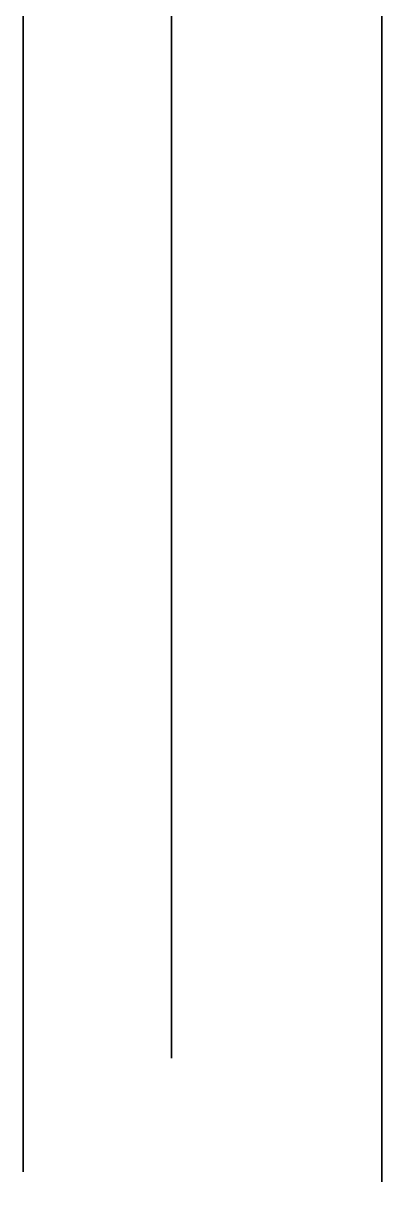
# Model space of a CAD drawing. Extents: x 0 to 420, y 0 to 297.
# Drawn here: x 80.88 to 95.38, y 70.32 to 117.12 of the extents above; entities that cross this region are included whole.
import ezdxf

# ---------------------------------------------------------------- set-up
doc = ezdxf.new("R2010")
doc.units = 0
doc.layers.add('VISIBLE', color=7, linetype='CONTINUOUS')

msp = doc.modelspace()

# ---------------------------------------------------------------- linework, layer by layer
at = {"layer": 'VISIBLE'}
for p, q in [((86.8816, 115.3176), (86.8816, 118.2683)), ((86.8816, 118.2683), (86.8816, 116.7948)), ((80.8816, 117.0993), (80.8816, 117.7453)), ((80.8816, 117.7453), (80.8816, 112.3155)), ((80.8816, 115.9389), (80.8816, 117.673)), ((80.8816, 117.673), (80.8816, 115.9389)), ((80.8816, 117.673), (80.8816, 115.9457)), ((80.8816, 115.9389), (80.8816, 117.6662)), ((86.8816, 117.8566), (86.8816, 115.3176)), ((95.3816, 117.7976), (95.3816, 115.3669)), ((95.3816, 117.7453), (95.3816, 117.0993)), ((95.3816, 115.9143), (95.3816, 117.7453)), ((95.3816, 117.7453), (95.3816, 112.3155)), ((80.8816, 113.092), (80.8816, 117.0993)), ((86.8816, 117.1449), (86.8816, 114.9019)), ((86.8816, 116.8994), (86.8816, 117.1449)), ((86.8816, 117.1449), (86.8816, 112.3155)), ((95.3816, 115.3669), (95.3816, 117.2904)), ((95.3816, 117.0993), (95.3816, 114.1465)), ((95.3816, 113.092), (95.3816, 117.0993)), ((86.8816, 112.3155), (86.8816, 116.8994)), ((86.8816, 116.7948), (86.8816, 115.3176)), ((86.8816, 115.7293), (86.8816, 116.7948)), ((80.8816, 115.9457), (80.8816, 115.9389)), ((80.8816, 114.1428), (80.8816, 115.9389)), ((80.8816, 115.9389), (80.8816, 114.1428)), ((80.8816, 115.9389), (80.8816, 114.1498)), ((80.8816, 115.9319), (80.8816, 115.9389)), ((80.8816, 114.1428), (80.8816, 115.9319)), ((86.8816, 115.3176), (86.8816, 115.7293)), ((95.3816, 112.3155), (95.3816, 115.9143)), ((86.8816, 112.3155), (86.8816, 115.3176)), ((86.8816, 115.3176), (86.8816, 113.8184)), ((86.8816, 115.3176), (86.8816, 114.8987)), ((95.3816, 115.3669), (95.3816, 112.3155)), ((95.3816, 113.808), (95.3816, 115.3669)), ((95.3816, 115.0539), (95.3816, 115.3669)), ((86.8816, 114.9019), (86.8816, 114.133)), ((86.8816, 114.8987), (86.8816, 112.3155)), ((80.8816, 114.1498), (80.8816, 114.1428)), ((80.8816, 112.3155), (80.8816, 114.1428)), ((80.8816, 114.1428), (80.8816, 112.3155)), ((80.8816, 114.1428), (80.8816, 112.3226)), ((80.8816, 114.1357), (80.8816, 114.1428)), ((80.8816, 112.3155), (80.8816, 114.1357)), ((86.8816, 114.133), (86.8816, 112.561)), ((86.8816, 112.3155), (86.8816, 114.133)), ((86.8816, 113.8184), (86.8816, 112.3155)), ((86.8816, 112.7344), (86.8816, 113.8184)), ((95.3816, 114.1465), (95.3816, 113.092)), ((95.3816, 112.757), (95.3816, 113.808)), ((80.8816, 112.5009), (80.8816, 113.092)), ((95.3816, 113.092), (95.3816, 112.5009)), ((80.8816, 112.3155), (80.8816, 112.5009)), ((86.8816, 112.3155), (86.8816, 112.7344)), ((86.8816, 112.561), (86.8816, 112.3155)), ((95.3816, 112.3155), (95.3816, 112.757)), ((95.3816, 112.5009), (95.3816, 112.3155)), ((80.8816, 112.3226), (80.8816, 112.3155)), ((80.8816, 112.3155), (80.8816, 106.8856)), ((80.8816, 111.6694), (80.8816, 112.3155)), ((80.8816, 112.3155), (80.8816, 110.4881)), ((80.8816, 110.4881), (80.8816, 112.3155)), ((80.8816, 112.3083), (80.8816, 112.3155)), ((80.8816, 112.3155), (80.8816, 110.4952)), ((80.8816, 110.4881), (80.8816, 112.3083)), ((86.8816, 112.0699), (86.8816, 112.3155)), ((86.8816, 112.3155), (86.8816, 110.0724)), ((86.8816, 112.3155), (86.8816, 107.486)), ((86.8816, 109.3134), (86.8816, 112.3155)), ((86.8816, 112.3155), (86.8816, 110.8163)), ((86.8816, 112.3155), (86.8816, 111.8966)), ((86.8816, 107.486), (86.8816, 112.0699)), ((86.8816, 111.8966), (86.8816, 109.3134)), ((95.3816, 110.4844), (95.3816, 112.3155)), ((95.3816, 112.3155), (95.3816, 106.8334)), ((95.3816, 112.3155), (95.3816, 106.8856)), ((95.3816, 112.3155), (95.3816, 111.6694)), ((95.3816, 111.8083), (95.3816, 112.3155)), ((80.8816, 107.6622), (80.8816, 111.6694)), ((95.3816, 109.8848), (95.3816, 111.8083)), ((95.3816, 111.6694), (95.3816, 108.7166)), ((95.3816, 107.6622), (95.3816, 111.6694)), ((80.8816, 110.4952), (80.8816, 110.4881)), ((80.8816, 110.4881), (80.8816, 108.692)), ((80.8816, 108.692), (80.8816, 110.4881)), ((80.8816, 110.4811), (80.8816, 110.4881)), ((80.8816, 110.4881), (80.8816, 108.699)), ((80.8816, 108.692), (80.8816, 110.4811)), ((86.8816, 110.8163), (86.8816, 109.3134)), ((86.8816, 109.7323), (86.8816, 110.8163)), ((95.3816, 106.8856), (95.3816, 110.4844)), ((86.8816, 110.0724), (86.8816, 109.3035)), ((86.8816, 109.3134), (86.8816, 109.7323)), ((95.3816, 108.3259), (95.3816, 109.8848)), ((86.8816, 106.3626), (86.8816, 109.3134)), ((86.8816, 109.3134), (86.8816, 107.8399)), ((86.8816, 109.3134), (86.8816, 108.9016)), ((86.8816, 109.3035), (86.8816, 107.7315)), ((86.8816, 107.486), (86.8816, 109.3035)), ((80.8816, 108.699), (80.8816, 108.692)), ((80.8816, 108.692), (80.8816, 106.9579)), ((80.8816, 106.9579), (80.8816, 108.692)), ((80.8816, 108.6852), (80.8816, 108.692)), ((80.8816, 108.692), (80.8816, 106.9647)), ((80.8816, 106.9579), (80.8816, 108.6852)), ((86.8816, 108.9016), (86.8816, 106.3626)), ((95.3816, 108.7166), (95.3816, 107.6622)), ((95.3816, 107.2749), (95.3816, 108.3259)), ((80.8816, 107.071), (80.8816, 107.6622)), ((86.8816, 107.8399), (86.8816, 106.3626)), ((86.8816, 106.7743), (86.8816, 107.8399)), ((86.8816, 107.7315), (86.8816, 107.486)), ((95.3816, 107.6622), (95.3816, 107.071)), ((86.8816, 107.2446), (86.8816, 107.486)), ((86.8816, 107.486), (86.8816, 105.2813)), ((86.8816, 107.486), (86.8816, 102.7392)), ((86.8816, 102.7392), (86.8816, 107.2446)), ((95.3816, 106.8334), (95.3816, 107.2749)), ((80.8816, 106.8856), (80.8816, 107.071)), ((80.8816, 106.9647), (80.8816, 106.9579)), ((80.8816, 106.9579), (80.8816, 105.3155)), ((80.8816, 105.3155), (80.8816, 106.9579)), ((80.8816, 106.9515), (80.8816, 106.9579)), ((80.8816, 106.9579), (80.8816, 105.3219)), ((80.8816, 105.3155), (80.8816, 106.9515)), ((80.8816, 106.8856), (80.8816, 101.5486)), ((80.8816, 106.2506), (80.8816, 106.8856)), ((86.8816, 106.3626), (86.8816, 106.7743)), ((95.3816, 107.071), (95.3816, 106.8856)), ((95.3816, 105.0859), (95.3816, 106.8856)), ((95.3816, 106.8856), (95.3816, 101.5486)), ((95.3816, 106.8856), (95.3816, 106.2506)), ((95.3816, 106.8334), (95.3816, 103.8342)), ((95.3816, 106.3349), (95.3816, 106.8334)), ((86.8816, 103.5137), (86.8816, 106.3626)), ((86.8816, 106.3626), (86.8816, 104.94)), ((86.8816, 106.3626), (86.8816, 105.9651)), ((95.3816, 104.4443), (95.3816, 106.3349)), ((80.8816, 102.3119), (80.8816, 106.2506)), ((86.8816, 105.9651), (86.8816, 103.5137)), ((95.3816, 106.2506), (95.3816, 103.3483)), ((95.3816, 102.3119), (95.3816, 106.2506)), ((80.8816, 105.3219), (80.8816, 105.3155)), ((80.8816, 105.3155), (80.8816, 103.7928)), ((80.8816, 103.7928), (80.8816, 105.3155)), ((80.8816, 105.3095), (80.8816, 105.3155)), ((80.8816, 105.3155), (80.8816, 103.7988)), ((80.8816, 103.7928), (80.8816, 105.3095)), ((86.8816, 105.2813), (86.8816, 104.5256)), ((86.8816, 104.94), (86.8816, 103.5137)), ((86.8816, 103.9113), (86.8816, 104.94)), ((95.3816, 101.5486), (95.3816, 105.0859)), ((86.8816, 104.5256), (86.8816, 102.9805)), ((86.8816, 102.7392), (86.8816, 104.5256)), ((95.3816, 102.9121), (95.3816, 104.4443)), ((86.8816, 103.5137), (86.8816, 103.9113)), ((80.8816, 103.7988), (80.8816, 103.7928)), ((80.8816, 103.7928), (80.8816, 102.416)), ((80.8816, 102.416), (80.8816, 103.7928)), ((80.8816, 103.7874), (80.8816, 103.7928)), ((80.8816, 103.7928), (80.8816, 102.4213)), ((80.8816, 102.416), (80.8816, 103.7874)), ((86.8816, 100.8155), (86.8816, 103.5137)), ((86.8816, 103.5137), (86.8816, 102.1663)), ((86.8816, 103.5137), (86.8816, 103.1372)), ((95.3816, 103.8342), (95.3816, 101.4451)), ((86.8816, 103.1372), (86.8816, 100.8155)), ((86.8816, 102.9805), (86.8816, 102.7392)), ((95.3816, 103.3483), (95.3816, 102.3119)), ((86.8816, 102.5061), (86.8816, 102.7392)), ((86.8816, 102.7392), (86.8816, 100.6106)), ((86.8816, 102.7392), (86.8816, 98.1562)), ((95.3816, 101.879), (95.3816, 102.9121)), ((80.8816, 102.4213), (80.8816, 102.416)), ((80.8816, 102.416), (80.8816, 101.2085)), ((80.8816, 101.2085), (80.8816, 102.416)), ((80.8816, 102.4112), (80.8816, 102.416)), ((80.8816, 102.416), (80.8816, 101.2132)), ((80.8816, 101.2085), (80.8816, 102.4112)), ((80.8816, 101.7309), (80.8816, 102.3119)), ((86.8816, 98.1562), (86.8816, 102.5061)), ((86.8816, 102.1663), (86.8816, 100.8155)), ((86.8816, 101.192), (86.8816, 102.1663)), ((95.3816, 102.3119), (95.3816, 101.7309)), ((80.8816, 101.5486), (80.8816, 101.7309)), ((95.3816, 101.4451), (95.3816, 101.879)), ((95.3816, 101.7309), (95.3816, 101.5486)), ((80.8816, 101.5486), (80.8816, 96.3958)), ((80.8816, 100.9355), (80.8816, 101.5486)), ((80.8816, 101.2132), (80.8816, 101.2085)), ((80.8816, 101.2085), (80.8816, 100.1911)), ((80.8816, 100.1911), (80.8816, 101.2085)), ((80.8816, 101.2045), (80.8816, 101.2085)), ((80.8816, 101.2085), (80.8816, 100.1951)), ((80.8816, 100.1911), (80.8816, 101.2045)), ((86.8816, 100.8155), (86.8816, 101.192)), ((95.3816, 99.811), (95.3816, 101.5486)), ((95.3816, 101.5486), (95.3816, 96.3958)), ((95.3816, 101.5486), (95.3816, 100.9355)), ((95.3816, 101.4451), (95.3816, 98.5493)), ((95.3816, 100.9638), (95.3816, 101.4451)), ((80.8816, 97.1328), (80.8816, 100.9355)), ((86.8816, 98.3139), (86.8816, 100.8155)), ((86.8816, 100.8155), (86.8816, 99.5663)), ((86.8816, 100.8155), (86.8816, 100.4664)), ((95.3816, 99.1384), (95.3816, 100.9638)), ((95.3816, 100.9355), (95.3816, 98.1334)), ((95.3816, 97.1328), (95.3816, 100.9355)), ((80.8816, 100.1951), (80.8816, 100.1911)), ((80.8816, 100.1911), (80.8816, 99.3811)), ((80.8816, 99.3811), (80.8816, 100.1911)), ((80.8816, 100.1879), (80.8816, 100.1911)), ((80.8816, 100.1911), (80.8816, 99.3843)), ((80.8816, 99.3811), (80.8816, 100.1879)), ((86.8816, 100.6106), (86.8816, 99.8809)), ((86.8816, 100.4664), (86.8816, 98.3139)), ((86.8816, 99.8809), (86.8816, 98.3892)), ((86.8816, 98.1562), (86.8816, 99.8809)), ((95.3816, 96.3958), (95.3816, 99.811)), ((80.8816, 99.3843), (80.8816, 99.3811)), ((80.8816, 99.3811), (80.8816, 98.7925)), ((80.8816, 98.7925), (80.8816, 99.3811)), ((80.8816, 99.3788), (80.8816, 99.3811)), ((80.8816, 99.3811), (80.8816, 98.7948)), ((80.8816, 98.7925), (80.8816, 99.3788)), ((86.8816, 99.5663), (86.8816, 98.3139)), ((86.8816, 98.663), (86.8816, 99.5663)), ((80.8816, 98.7948), (80.8816, 98.7925)), ((80.8816, 98.7925), (80.8816, 98.4352)), ((80.8816, 98.4352), (80.8816, 98.7925)), ((80.8816, 98.7911), (80.8816, 98.7925)), ((80.8816, 98.7925), (80.8816, 98.4366)), ((80.8816, 98.4352), (80.8816, 98.7911)), ((95.3816, 97.6591), (95.3816, 99.1384)), ((80.8816, 98.4366), (80.8816, 98.4352)), ((80.8816, 98.4352), (80.8816, 98.3155)), ((80.8816, 98.3155), (80.8816, 98.4352)), ((80.8816, 98.4348), (80.8816, 98.4352)), ((80.8816, 98.4352), (80.8816, 98.3159)), ((80.8816, 98.3155), (80.8816, 98.4348)), ((80.8816, 98.3159), (80.8816, 98.3155)), ((86.8816, 98.3139), (86.8816, 98.663)), ((86.8816, 98.3892), (86.8816, 98.1562)), ((86.8816, 96.052), (86.8816, 98.3139)), ((86.8816, 98.3139), (86.8816, 97.1844)), ((86.8816, 98.3139), (86.8816, 97.9983)), ((95.3816, 98.5493), (95.3816, 96.2428)), ((86.8816, 97.9355), (86.8816, 98.1562)), ((86.8816, 98.1562), (86.8816, 96.1401)), ((86.8816, 98.1562), (86.8816, 93.8155)), ((86.8816, 97.9983), (86.8816, 96.052)), ((86.8816, 93.8155), (86.8816, 97.9355)), ((95.3816, 98.1334), (95.3816, 97.1328)), ((95.3816, 96.6618), (95.3816, 97.6591)), ((80.8816, 96.5718), (80.8816, 97.1328)), ((86.8816, 97.1844), (86.8816, 96.052)), ((86.8816, 96.3676), (86.8816, 97.1844)), ((95.3816, 97.1328), (95.3816, 96.5718)), ((80.8816, 96.3958), (80.8816, 96.5718)), ((95.3816, 96.2428), (95.3816, 96.6618)), ((95.3816, 96.5718), (95.3816, 96.3958)), ((80.8816, 96.3958), (80.8816, 91.5155)), ((80.8816, 95.8152), (80.8816, 96.3958)), ((86.8816, 96.052), (86.8816, 96.3676)), ((86.8816, 96.1401), (86.8816, 95.4491)), ((86.8816, 94.0683), (86.8816, 96.052)), ((86.8816, 96.052), (86.8816, 95.0614)), ((86.8816, 96.052), (86.8816, 95.7752)), ((95.3816, 94.7501), (95.3816, 96.3958)), ((95.3816, 96.3958), (95.3816, 91.5155)), ((95.3816, 96.3958), (95.3816, 95.8152)), ((95.3816, 96.2428), (95.3816, 93.5002)), ((95.3816, 95.7869), (95.3816, 96.2428)), ((80.8816, 92.2134), (80.8816, 95.8152)), ((86.8816, 95.7752), (86.8816, 94.0683)), ((95.3816, 95.8152), (95.3816, 93.1612)), ((95.3816, 92.2134), (95.3816, 95.8152)), ((95.3816, 94.0581), (95.3816, 95.7869)), ((86.8816, 95.4491), (86.8816, 94.0362)), ((86.8816, 93.8155), (86.8816, 95.4491)), ((86.8816, 95.0614), (86.8816, 94.0683)), ((86.8816, 94.3451), (86.8816, 95.0614)), ((95.3816, 91.5155), (95.3816, 94.7501)), ((86.8816, 94.0683), (86.8816, 94.3451)), ((86.8816, 93.2315), (86.8816, 94.0683)), ((86.8816, 94.0683), (86.8816, 93.2337)), ((86.8816, 94.0683), (86.8816, 93.8351)), ((86.8816, 94.0362), (86.8816, 93.8155)), ((86.8816, 93.8351), (86.8816, 93.2315)), ((86.8816, 93.6108), (86.8816, 93.8155)), ((86.8816, 93.8155), (86.8816, 91.9464)), ((86.8816, 93.8155), (86.8816, 89.7913)), ((95.3816, 92.6569), (95.3816, 94.0581)), ((86.8816, 89.7913), (86.8816, 93.6108)), ((86.8816, 93.2337), (86.8816, 92.3969)), ((86.8816, 92.6301), (86.8816, 93.2337)), ((86.8816, 92.3969), (86.8816, 93.2315)), ((95.3816, 93.5002), (95.3816, 91.3155)), ((95.3816, 93.1612), (95.3816, 92.2134)), ((80.8816, 91.6822), (80.8816, 92.2134)), ((86.8816, 92.3969), (86.8816, 92.6301)), ((86.8816, 91.7307), (86.8816, 92.3969)), ((86.8816, 92.3969), (86.8816, 91.7324)), ((86.8816, 92.3969), (86.8816, 92.2112)), ((86.8816, 92.2112), (86.8816, 91.7307)), ((95.3816, 91.7123), (95.3816, 92.6569)), ((95.3816, 92.2134), (95.3816, 91.6822)), ((86.8816, 91.9464), (86.8816, 91.3057)), ((80.8816, 91.5155), (80.8816, 91.6822)), ((80.8816, 91.5155), (80.8816, 90.8683)), ((80.8816, 90.9771), (80.8816, 91.5155)), ((86.8816, 91.7324), (86.8816, 91.0662)), ((86.8816, 91.2519), (86.8816, 91.7324)), ((86.8816, 91.0662), (86.8816, 91.7307)), ((86.8816, 91.3057), (86.8816, 89.9959)), ((86.8816, 89.7913), (86.8816, 91.3057)), ((95.3816, 91.3155), (95.3816, 91.7123)), ((95.3816, 91.6822), (95.3816, 91.5155)), ((95.3816, 90.8683), (95.3816, 91.5155)), ((95.3816, 91.5155), (95.3816, 90.9771)), ((95.3816, 91.3155), (95.3816, 90.0718)), ((95.3816, 90.8929), (95.3816, 91.3155)), ((80.8816, 87.6381), (80.8816, 90.9771)), ((80.8816, 90.8683), (80.8816, 86.991)), ((86.8816, 91.0662), (86.8816, 91.2519)), ((86.8816, 90.5821), (86.8816, 91.0662)), ((86.8816, 91.0662), (86.8816, 90.5833)), ((86.8816, 91.0662), (86.8816, 90.9313)), ((86.8816, 90.9313), (86.8816, 90.5821)), ((95.3816, 90.9771), (95.3816, 88.5167)), ((95.3816, 87.6381), (95.3816, 90.9771)), ((95.3816, 89.2901), (95.3816, 90.8929)), ((95.3816, 89.9898), (95.3816, 90.8683)), ((95.3816, 90.8683), (95.3816, 86.991)), ((86.8816, 90.5833), (86.8816, 90.0992)), ((86.8816, 90.2341), (86.8816, 90.5833)), ((86.8816, 90.0992), (86.8816, 90.5821)), ((86.8816, 90.0992), (86.8816, 90.2341)), ((86.8816, 89.8053), (86.8816, 90.0992)), ((86.8816, 90.0992), (86.8816, 89.8061)), ((86.8816, 90.0992), (86.8816, 90.0173)), ((86.8816, 90.0173), (86.8816, 89.8053)), ((86.8816, 89.9959), (86.8816, 89.7913)), ((95.3816, 90.0718), (95.3816, 88.7729)), ((95.3816, 86.991), (95.3816, 89.9898)), ((86.8816, 89.8061), (86.8816, 89.5122)), ((86.8816, 89.5941), (86.8816, 89.8061)), ((86.8816, 89.5122), (86.8816, 89.8053)), ((86.8816, 89.6063), (86.8816, 89.7913)), ((86.8816, 89.7913), (86.8816, 88.1012)), ((86.8816, 89.7913), (86.8816, 86.1525)), ((86.8816, 86.1525), (86.8816, 89.6063)), ((86.8816, 89.5122), (86.8816, 89.5941)), ((86.8816, 89.4137), (86.8816, 89.5122)), ((86.8816, 89.5122), (86.8816, 89.414)), ((86.8816, 89.5122), (86.8816, 89.4848)), ((86.8816, 89.4848), (86.8816, 89.4137)), ((86.8816, 89.414), (86.8816, 89.3155)), ((86.8816, 89.3429), (86.8816, 89.414)), ((86.8816, 89.3155), (86.8816, 89.4137)), ((86.8816, 89.3155), (86.8816, 89.3429)), ((95.3816, 87.9912), (95.3816, 89.2901)), ((95.3816, 88.7729), (95.3816, 86.7475)), ((95.3816, 88.5167), (95.3816, 87.6381)), ((86.8816, 88.1012), (86.8816, 87.5219)), ((80.8816, 87.1455), (80.8816, 87.6381)), ((95.3816, 87.1154), (95.3816, 87.9912)), ((95.3816, 87.6381), (95.3816, 87.1455)), ((80.8816, 86.991), (80.8816, 87.1455)), ((86.8816, 87.5219), (86.8816, 86.3375)), ((86.8816, 86.1525), (86.8816, 87.5219)), ((95.3816, 87.1455), (95.3816, 86.991)), ((95.3816, 86.7475), (95.3816, 87.1154)), ((80.8816, 86.991), (80.8816, 86.4059)), ((80.8816, 86.5042), (80.8816, 86.991)), ((95.3816, 86.4059), (95.3816, 86.991)), ((95.3816, 86.991), (95.3816, 86.5042)), ((95.3816, 86.7475), (95.3816, 85.6229)), ((95.3816, 86.3653), (95.3816, 86.7475)), ((80.8816, 83.4849), (80.8816, 86.5042)), ((80.8816, 86.4059), (80.8816, 82.8998)), ((86.8816, 86.3375), (86.8816, 86.1525)), ((86.8816, 85.9902), (86.8816, 86.1525)), ((86.8816, 86.1525), (86.8816, 84.6704)), ((86.8816, 86.1525), (86.8816, 82.9614)), ((95.3816, 86.5042), (95.3816, 84.2794)), ((95.3816, 83.4849), (95.3816, 86.5042)), ((95.3816, 85.6114), (95.3816, 86.4059)), ((95.3816, 86.4059), (95.3816, 82.8998)), ((95.3816, 84.9161), (95.3816, 86.3653)), ((86.8816, 82.9614), (86.8816, 85.9902)), ((95.3816, 85.6229), (95.3816, 84.4483)), ((95.3816, 82.8998), (95.3816, 85.6114)), ((95.3816, 83.7415), (95.3816, 84.9161)), ((86.8816, 84.6704), (86.8816, 84.1623)), ((95.3816, 84.4483), (95.3816, 82.617)), ((95.3816, 84.2794), (95.3816, 83.4849)), ((86.8816, 84.1623), (86.8816, 83.1236)), ((86.8816, 82.9614), (86.8816, 84.1623)), ((80.8816, 83.0395), (80.8816, 83.4849)), ((95.3816, 82.9496), (95.3816, 83.7415)), ((95.3816, 83.4849), (95.3816, 83.0395)), ((80.8816, 82.8998), (80.8816, 83.0395)), ((80.8816, 82.8998), (80.8816, 82.3867)), ((80.8816, 82.4729), (80.8816, 82.8998)), ((86.8816, 83.1236), (86.8816, 82.9614)), ((86.8816, 82.8247), (86.8816, 82.9614)), ((86.8816, 82.9614), (86.8816, 81.7125)), ((86.8816, 82.9614), (86.8816, 81.9494)), ((95.3816, 83.0395), (95.3816, 82.8998)), ((95.3816, 82.617), (95.3816, 82.9496)), ((95.3816, 82.3867), (95.3816, 82.8998)), ((95.3816, 82.8998), (95.3816, 82.4729)), ((80.8816, 79.8251), (80.8816, 82.4729)), ((80.8816, 82.3867), (80.8816, 79.312)), ((86.8816, 81.9494), (86.8816, 82.8247)), ((95.3816, 82.617), (95.3816, 81.6308)), ((95.3816, 82.2819), (95.3816, 82.617)), ((95.3816, 82.4729), (95.3816, 80.5218)), ((95.3816, 79.8251), (95.3816, 82.4729)), ((95.3816, 81.69), (95.3816, 82.3867)), ((95.3816, 82.3867), (95.3816, 79.312)), ((86.8816, 80.2725), (86.8816, 81.9494)), ((95.3816, 81.0109), (95.3816, 82.2819)), ((86.8816, 81.7125), (86.8816, 81.2845)), ((95.3816, 79.312), (95.3816, 81.69)), ((95.3816, 81.6308), (95.3816, 80.6007)), ((86.8816, 81.2845), (86.8816, 80.4092)), ((86.8816, 80.2725), (86.8816, 81.2845)), ((95.3816, 79.9808), (95.3816, 81.0109)), ((95.3816, 80.6007), (95.3816, 78.9946)), ((95.3816, 80.5218), (95.3816, 79.8251)), ((86.8816, 80.4092), (86.8816, 80.2725)), ((86.8816, 80.1637), (86.8816, 80.2725)), ((86.8816, 80.2725), (86.8816, 79.2783)), ((86.8816, 80.2725), (86.8816, 79.4669)), ((86.8816, 79.4669), (86.8816, 80.1637)), ((80.8816, 79.4345), (80.8816, 79.8251)), ((95.3816, 79.2864), (95.3816, 79.9808)), ((95.3816, 79.8251), (95.3816, 79.4345)), ((80.8816, 79.312), (80.8816, 79.4345)), ((80.8816, 79.312), (80.8816, 78.8796)), ((80.8816, 78.9523), (80.8816, 79.312)), ((86.8816, 78.1319), (86.8816, 79.4669)), ((86.8816, 79.2783), (86.8816, 78.9375)), ((95.3816, 79.4345), (95.3816, 79.312)), ((95.3816, 78.8796), (95.3816, 79.312)), ((95.3816, 79.312), (95.3816, 78.9523)), ((95.3816, 78.9946), (95.3816, 79.2864)), ((80.8816, 76.7212), (80.8816, 78.9523)), ((80.8816, 78.8796), (80.8816, 76.2888)), ((86.8816, 78.9375), (86.8816, 78.2408)), ((86.8816, 78.1319), (86.8816, 78.9375)), ((95.3816, 78.9946), (95.3816, 78.1636)), ((95.3816, 78.7122), (95.3816, 78.9946)), ((95.3816, 78.9523), (95.3816, 77.3082)), ((95.3816, 76.7212), (95.3816, 78.9523)), ((95.3816, 78.2925), (95.3816, 78.8796)), ((95.3816, 78.8796), (95.3816, 76.2888)), ((95.3816, 77.6413), (95.3816, 78.7122)), ((86.8816, 78.2408), (86.8816, 78.1319)), ((95.3816, 76.2888), (95.3816, 78.2925)), ((86.8816, 78.0528), (86.8816, 78.1319)), ((86.8816, 78.1319), (86.8816, 77.4094)), ((86.8816, 78.1319), (86.8816, 77.5464)), ((86.8816, 77.5464), (86.8816, 78.0528)), ((95.3816, 78.1636), (95.3816, 77.2957)), ((86.8816, 77.2987), (86.8816, 77.5464)), ((86.8816, 77.4094), (86.8816, 77.1617)), ((86.8816, 76.5762), (86.8816, 77.2987)), ((95.3816, 76.7734), (95.3816, 77.6413)), ((95.3816, 77.3082), (95.3816, 76.7212)), ((95.3816, 77.2957), (95.3816, 75.9424)), ((86.8816, 77.1617), (86.8816, 76.6553)), ((86.8816, 76.5762), (86.8816, 77.1617)), ((95.3816, 76.1882), (95.3816, 76.7734)), ((80.8816, 76.3921), (80.8816, 76.7212)), ((80.8816, 76.2888), (80.8816, 76.3921)), ((86.8816, 76.6553), (86.8816, 76.5762)), ((86.8816, 76.5282), (86.8816, 76.5762)), ((86.8816, 76.5762), (86.8816, 76.1377)), ((86.8816, 76.5762), (86.8816, 76.2209)), ((86.8816, 76.2209), (86.8816, 76.5282)), ((95.3816, 76.7212), (95.3816, 76.3921)), ((95.3816, 76.3921), (95.3816, 76.2888)), ((80.8816, 76.2888), (80.8816, 76.2066)), ((80.8816, 76.0024), (80.8816, 76.2888)), ((80.8816, 76.2066), (80.8816, 75.9446)), ((80.8816, 74.2263), (80.8816, 76.0024)), ((80.8816, 75.9446), (80.8816, 73.8821)), ((86.8816, 76.0705), (86.8816, 76.2209)), ((86.8816, 76.1377), (86.8816, 75.9873)), ((86.8816, 75.632), (86.8816, 76.0705)), ((86.8816, 75.9873), (86.8816, 75.68)), ((86.8816, 75.632), (86.8816, 75.9873)), ((95.3816, 76.2066), (95.3816, 76.2888)), ((95.3816, 76.2888), (95.3816, 76.0024)), ((95.3816, 75.9446), (95.3816, 76.2066)), ((95.3816, 75.9424), (95.3816, 76.1882)), ((95.3816, 76.0024), (95.3816, 74.6936)), ((95.3816, 74.2263), (95.3816, 76.0024)), ((95.3816, 75.4772), (95.3816, 75.9446)), ((95.3816, 75.9446), (95.3816, 73.8821)), ((95.3816, 75.9424), (95.3816, 75.7467)), ((95.3816, 75.7176), (95.3816, 75.9424)), ((86.8816, 75.68), (86.8816, 75.632)), ((86.8816, 75.6159), (86.8816, 75.632)), ((86.8816, 75.632), (86.8816, 75.485)), ((86.8816, 75.632), (86.8816, 75.5129)), ((86.8816, 75.5129), (86.8816, 75.6159)), ((86.8816, 75.4625), (86.8816, 75.5129)), ((86.8816, 75.485), (86.8816, 75.4346)), ((86.8816, 75.3155), (86.8816, 75.4625)), ((86.8816, 75.4346), (86.8816, 75.3315)), ((86.8816, 75.3155), (86.8816, 75.4346)), ((95.3816, 75.7467), (95.3816, 75.2808)), ((95.3816, 74.865), (95.3816, 75.7176)), ((95.3816, 73.8821), (95.3816, 75.4772)), ((86.8816, 75.3315), (86.8816, 75.3155)), ((95.3816, 75.2808), (95.3816, 74.5899)), ((95.3816, 74.1741), (95.3816, 74.865)), ((95.3816, 74.6936), (95.3816, 74.2263)), ((95.3816, 74.5899), (95.3816, 73.5125)), ((80.8816, 73.9643), (80.8816, 74.2263)), ((80.8816, 73.8821), (80.8816, 73.9643)), ((95.3816, 74.2263), (95.3816, 73.9643)), ((95.3816, 73.7082), (95.3816, 74.1741)), ((95.3816, 73.9643), (95.3816, 73.8821)), ((80.8816, 73.8821), (80.8816, 73.8223)), ((80.8816, 73.674), (80.8816, 73.8821)), ((80.8816, 73.8223), (80.8816, 73.6319)), ((80.8816, 72.3831), (80.8816, 73.674)), ((80.8816, 73.6319), (80.8816, 72.341)), ((95.3816, 73.8223), (95.3816, 73.8821)), ((95.3816, 73.8821), (95.3816, 73.674)), ((95.3816, 73.6319), (95.3816, 73.8223)), ((95.3816, 73.5125), (95.3816, 73.7082)), ((95.3816, 73.674), (95.3816, 72.7228)), ((95.3816, 72.3831), (95.3816, 73.674)), ((95.3816, 73.2922), (95.3816, 73.6319)), ((95.3816, 73.6319), (95.3816, 72.341)), ((95.3816, 73.5125), (95.3816, 73.3703)), ((95.3816, 73.3492), (95.3816, 73.5125)), ((95.3816, 73.3703), (95.3816, 73.0317)), ((95.3816, 72.7295), (95.3816, 73.3492)), ((95.3816, 72.341), (95.3816, 73.2922)), ((95.3816, 73.0317), (95.3816, 72.5296)), ((95.3816, 72.2274), (95.3816, 72.7295)), ((95.3816, 72.7228), (95.3816, 72.3831)), ((80.8816, 72.1927), (80.8816, 72.3831)), ((80.8816, 72.341), (80.8816, 72.1329)), ((80.8816, 72.1329), (80.8816, 72.1927)), ((80.8816, 72.1329), (80.8816, 72.0967)), ((80.8816, 72.0066), (80.8816, 72.1329)), ((80.8816, 72.0967), (80.8816, 71.9811)), ((95.3816, 72.5296), (95.3816, 71.9099)), ((95.3816, 72.3831), (95.3816, 72.1927)), ((95.3816, 72.1329), (95.3816, 72.341)), ((95.3816, 71.8888), (95.3816, 72.2274)), ((95.3816, 72.1927), (95.3816, 72.1329)), ((95.3816, 72.0967), (95.3816, 72.1329)), ((95.3816, 72.1329), (95.3816, 72.0066)), ((95.3816, 71.9811), (95.3816, 72.0967)), ((80.8816, 71.2232), (80.8816, 72.0066)), ((80.8816, 71.9811), (80.8816, 71.1977)), ((95.3816, 72.0066), (95.3816, 71.4293)), ((95.3816, 71.2232), (95.3816, 72.0066)), ((95.3816, 71.775), (95.3816, 71.9811)), ((95.3816, 71.9811), (95.3816, 71.1977)), ((95.3816, 71.9099), (95.3816, 71.7466)), ((95.3816, 71.7466), (95.3816, 71.8888)), ((95.3816, 71.1977), (95.3816, 71.775)), ((95.3816, 71.7466), (95.3816, 71.6603)), ((95.3816, 71.6474), (95.3816, 71.7466)), ((95.3816, 71.6603), (95.3816, 71.4548)), ((95.3816, 71.2713), (95.3816, 71.6474)), ((80.8816, 71.1076), (80.8816, 71.2232)), ((80.8816, 71.1977), (80.8816, 71.0713)), ((95.3816, 71.4548), (95.3816, 71.15)), ((95.3816, 71.4293), (95.3816, 71.2232)), ((95.3816, 70.9666), (95.3816, 71.2713)), ((95.3816, 71.2232), (95.3816, 71.1076)), ((95.3816, 71.0713), (95.3816, 71.1977)), ((95.3816, 71.15), (95.3816, 70.7739)), ((80.8816, 71.0713), (80.8816, 71.1076)), ((80.8816, 71.0713), (80.8816, 71.0592)), ((80.8816, 71.029), (80.8816, 71.0713)), ((80.8816, 71.0592), (80.8816, 71.0204)), ((80.8816, 70.7664), (80.8816, 71.029)), ((80.8816, 71.0204), (80.8816, 70.7578)), ((80.8816, 70.7276), (80.8816, 70.7664)), ((80.8816, 70.7578), (80.8816, 70.7155)), ((80.8816, 70.7155), (80.8816, 70.7276)), ((95.3816, 71.1076), (95.3816, 71.0713)), ((95.3816, 71.0592), (95.3816, 71.0713)), ((95.3816, 71.0713), (95.3816, 71.029)), ((95.3816, 71.0204), (95.3816, 71.0592)), ((95.3816, 71.029), (95.3816, 70.8355)), ((95.3816, 70.7664), (95.3816, 71.029)), ((95.3816, 70.9513), (95.3816, 71.0204)), ((95.3816, 71.0204), (95.3816, 70.7578)), ((95.3816, 70.7611), (95.3816, 70.9666)), ((95.3816, 70.7578), (95.3816, 70.9513)), ((95.3816, 70.8355), (95.3816, 70.7664)), ((95.3816, 70.7739), (95.3816, 70.6748)), ((95.3816, 70.7664), (95.3816, 70.7276)), ((95.3816, 70.6748), (95.3816, 70.7611)), ((95.3816, 70.7155), (95.3816, 70.7578)), ((95.3816, 70.7276), (95.3816, 70.7155)), ((95.3816, 70.6748), (95.3816, 70.6458)), ((95.3816, 70.6415), (95.3816, 70.6748)), ((95.3816, 70.6458), (95.3816, 70.5769)), ((95.3816, 70.5155), (95.3816, 70.6415)), ((95.3816, 70.5769), (95.3816, 70.4748)), ((95.3816, 70.4133), (95.3816, 70.5155)), ((95.3816, 70.4748), (95.3816, 70.3487)), ((95.3816, 70.3444), (95.3816, 70.4133)), ((95.3816, 70.3487), (95.3816, 70.3155)), ((95.3816, 70.3155), (95.3816, 70.3444))]:
    msp.add_line(p, q, dxfattribs=at)

doc.saveas('drawing.dxf')
